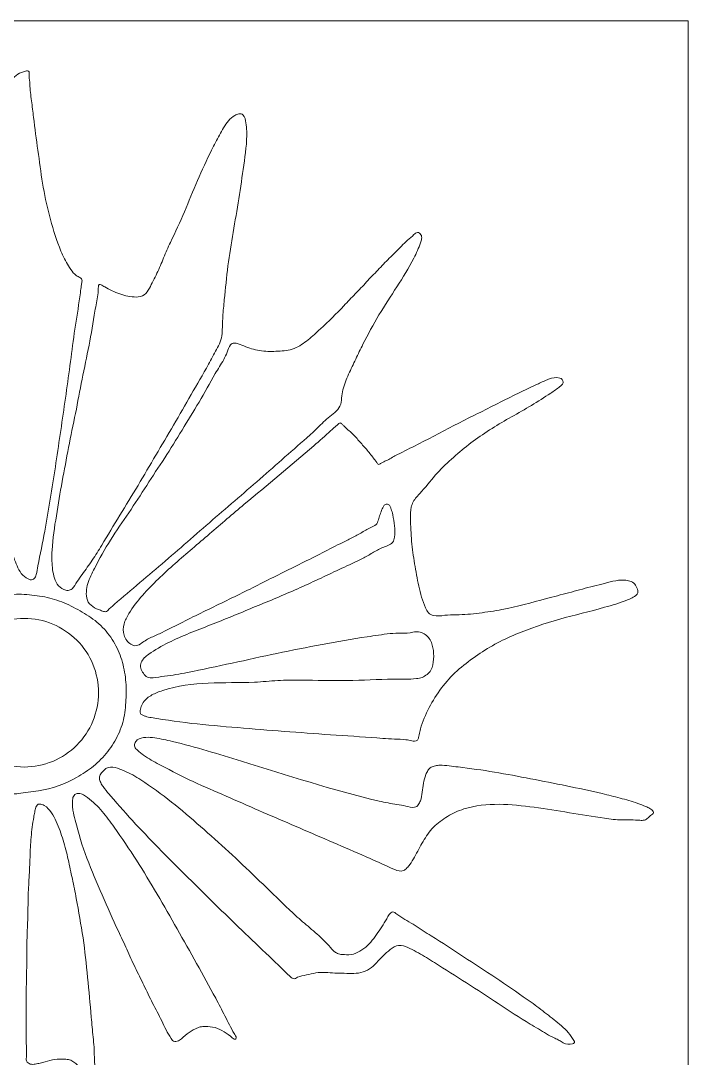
# Model space of a CAD drawing. Header units: millimetres. Extents: x 661 to 1125, y 84 to 277.
# Drawn here: x 870.21 to 884.83, y 128.22 to 150.96 of the extents above; entities that cross this region are included whole.
import ezdxf

# ---------------------------------------------------------------- set-up
doc = ezdxf.new("R2010")
doc.units = ezdxf.units.MM

msp = doc.modelspace()

# ---------------------------------------------------------------- linework, layer by layer
at = {"color": 7, "linetype": 'Continuous', "lineweight": 15}
for p, q in [((884.829, 150.959), (855.351, 150.959)), ((884.829, 121.483), (884.829, 150.959))]:
    msp.add_line(p, q, dxfattribs=at)
for points, knots in [([(870.741, 139.77), (870.785, 140.005), (870.822, 140.241), (870.897, 140.712), (870.935, 140.948), (871.043, 141.656), (871.111, 142.129), (871.249, 143.074), (871.309, 143.548), (871.407, 144.258), (871.444, 144.494), (871.5, 144.848), (871.515, 144.966), (871.534, 145.114), (871.538, 145.144), (871.547, 145.203), (871.554, 145.232), (871.557, 145.277), (871.554, 145.292), (871.536, 145.316), (871.523, 145.324), (871.483, 145.345), (871.454, 145.356), (871.38, 145.407), (871.345, 145.46), (871.275, 145.56), (871.242, 145.611), (871.152, 145.769), (871.102, 145.882), (870.973, 146.224), (870.903, 146.455), (870.78, 146.922), (870.731, 147.159), (870.652, 147.638), (870.623, 147.879), (870.555, 148.361), (870.521, 148.601), (870.48, 148.964), (870.466, 149.084), (870.433, 149.325), (870.417, 149.446), (870.41, 149.628), (870.402, 149.688), (870.394, 149.779), (870.399, 149.81), (870.394, 149.855), (870.377, 149.862), (870.346, 149.861), (870.332, 149.857), (870.259, 149.838), (870.201, 149.822), (870.099, 149.754), (870.056, 149.711), (869.946, 149.566), (869.899, 149.456), (869.816, 149.23), (869.794, 149.111), (869.774, 148.993)], [0, 0, 0, 0, 0.0625, 0.0625, 0.125, 0.125, 0.25, 0.25, 0.375, 0.375, 0.4375, 0.4375, 0.46875, 0.46875, 0.476562, 0.476562, 0.484375, 0.484375, 0.488281, 0.488281, 0.492187, 0.492187, 0.5, 0.5, 0.515625, 0.515625, 0.53125, 0.53125, 0.5625, 0.5625, 0.625, 0.625, 0.6875, 0.6875, 0.75, 0.75, 0.8125, 0.8125, 0.84375, 0.84375, 0.875, 0.875, 0.890625, 0.890625, 0.898437, 0.898437, 0.902344, 0.902344, 0.90625, 0.90625, 0.921875, 0.921875, 0.9375, 0.9375, 0.96875, 0.96875, 1, 1, 1, 1]), ([(869.774, 148.993), (869.748, 148.753), (869.722, 148.513), (869.716, 148.031), (869.721, 147.79), (869.72, 147.308), (869.722, 147.068), (869.718, 146.586), (869.703, 146.346), (869.713, 145.984), (869.721, 145.864), (869.718, 145.683), (869.715, 145.623), (869.699, 145.503), (869.679, 145.442), (869.575, 145.287), (869.452, 145.237), (869.239, 145.107), (869.141, 145.025), (869.021, 144.88), (868.992, 144.819), (868.98, 144.693), (868.999, 144.631), (869.052, 144.447), (869.081, 144.324), (869.162, 143.951), (869.207, 143.701), (869.313, 143.203), (869.368, 142.955), (869.461, 142.455), (869.502, 142.204), (869.589, 141.703), (869.637, 141.454), (869.697, 141.077), (869.716, 140.951), (869.758, 140.701), (869.785, 140.576), (869.854, 140.201), (869.879, 139.948), (869.957, 139.574), (869.987, 139.45), (870.057, 139.207), (870.097, 139.087), (870.179, 138.914), (870.212, 138.857), (870.303, 138.766), (870.357, 138.725), (870.453, 138.703), (870.489, 138.71), (870.532, 138.758), (870.543, 138.79), (870.569, 138.883), (870.578, 138.947), (870.636, 139.264), (870.693, 139.516), (870.741, 139.77)], [0, 0, 0, 0, 0.0625, 0.0625, 0.125, 0.125, 0.1875, 0.1875, 0.25, 0.25, 0.28125, 0.28125, 0.296875, 0.296875, 0.3125, 0.3125, 0.34375, 0.34375, 0.375, 0.375, 0.390625, 0.390625, 0.40625, 0.40625, 0.4375, 0.4375, 0.5, 0.5, 0.5625, 0.5625, 0.625, 0.625, 0.6875, 0.6875, 0.71875, 0.71875, 0.75, 0.75, 0.8125, 0.8125, 0.84375, 0.84375, 0.875, 0.875, 0.890625, 0.890625, 0.90625, 0.90625, 0.914062, 0.914062, 0.921875, 0.921875, 0.9375, 0.9375, 1, 1, 1, 1]), ([(874.326, 143.431), (874.385, 143.539), (874.441, 143.648), (874.53, 143.809), (874.56, 143.863), (874.604, 143.978), (874.616, 144.04), (874.627, 144.164), (874.627, 144.226), (874.632, 144.35), (874.641, 144.537), (874.658, 144.722), (874.695, 145.092), (874.72, 145.339), (874.782, 145.831), (874.822, 146.077), (874.949, 146.811), (875.03, 147.302), (875.13, 148.041), (875.17, 148.287), (875.16, 148.599), (875.155, 148.66), (875.136, 148.783), (875.123, 148.85), (875.056, 148.917), (875.022, 148.924), (874.959, 148.913), (874.931, 148.9), (874.849, 148.853), (874.801, 148.811), (874.72, 148.718), (874.688, 148.666), (874.624, 148.56), (874.593, 148.507), (874.504, 148.345), (874.448, 148.235), (874.285, 147.904), (874.182, 147.681), (873.984, 147.23), (873.893, 147.001), (873.705, 146.546), (873.596, 146.325), (873.438, 145.991), (873.388, 145.878), (873.295, 145.65), (873.249, 145.536), (873.143, 145.314), (873.088, 145.203), (873, 145.042), (872.967, 144.988), (872.867, 144.914), (872.803, 144.904), (872.619, 144.905), (872.498, 144.93), (872.268, 145.013), (872.156, 145.063), (872.025, 145.142), (872, 145.16), (871.958, 145.18), (871.94, 145.188), (871.918, 145.167), (871.917, 145.15), (871.909, 145.075), (871.91, 145.014), (871.886, 144.834), (871.86, 144.716), (871.837, 144.597)], [0, 0, 0, 0, 0.03125, 0.03125, 0.046875, 0.046875, 0.0625, 0.0625, 0.078125, 0.078125, 0.09375, 0.125, 0.125, 0.1875, 0.1875, 0.25, 0.25, 0.375, 0.375, 0.4375, 0.4375, 0.453125, 0.453125, 0.46875, 0.46875, 0.476563, 0.476563, 0.484375, 0.484375, 0.5, 0.5, 0.515625, 0.515625, 0.53125, 0.53125, 0.5625, 0.5625, 0.625, 0.625, 0.6875, 0.6875, 0.75, 0.75, 0.78125, 0.78125, 0.8125, 0.8125, 0.84375, 0.84375, 0.859375, 0.859375, 0.875, 0.875, 0.90625, 0.90625, 0.9375, 0.9375, 0.945313, 0.945313, 0.949219, 0.949219, 0.953125, 0.953125, 0.96875, 0.96875, 1, 1, 1, 1]), ([(872.263, 138.171), (872.45, 138.328), (872.636, 138.486), (873.006, 138.804), (873.193, 138.96), (873.748, 139.436), (874.113, 139.76), (874.665, 140.239), (874.853, 140.395), (875.22, 140.716), (875.404, 140.876), (875.771, 141.197), (875.953, 141.359), (876.319, 141.682), (876.505, 141.838), (876.769, 142.092), (876.852, 142.182), (876.994, 142.298), (877.044, 142.334), (877.135, 142.414), (877.178, 142.46), (877.229, 142.568), (877.233, 142.63), (877.245, 142.751), (877.255, 142.811), (877.298, 142.988), (877.343, 143.102), (877.443, 143.324), (877.496, 143.433), (877.601, 143.652), (877.653, 143.762), (877.815, 144.088), (877.931, 144.302), (878.309, 144.928), (878.597, 145.325), (878.877, 145.866), (878.929, 145.977), (878.976, 146.122), (878.985, 146.151), (878.996, 146.211), (878.991, 146.244), (878.968, 146.284), (878.959, 146.297), (878.933, 146.315), (878.917, 146.319), (878.87, 146.318), (878.845, 146.295), (878.779, 146.228), (878.731, 146.189), (878.636, 146.107), (878.591, 146.064), (878.461, 145.93), (878.372, 145.841), (878.284, 145.753)], [0, 0, 0, 0, 0.0625, 0.0625, 0.125, 0.125, 0.25, 0.25, 0.3125, 0.3125, 0.375, 0.375, 0.4375, 0.4375, 0.5, 0.5, 0.53125, 0.53125, 0.546875, 0.546875, 0.5625, 0.5625, 0.578125, 0.578125, 0.59375, 0.59375, 0.625, 0.625, 0.65625, 0.65625, 0.6875, 0.6875, 0.75, 0.75, 0.875, 0.875, 0.90625, 0.90625, 0.914063, 0.914063, 0.921875, 0.921875, 0.925781, 0.925781, 0.929688, 0.929688, 0.9375, 0.9375, 0.953125, 0.953125, 0.96875, 0.96875, 1, 1, 1, 1]), ([(878.284, 145.753), (878.2, 145.668), (878.113, 145.585), (877.995, 145.449), (877.95, 145.409), (877.864, 145.325), (877.824, 145.28), (877.706, 145.144), (877.621, 145.059), (877.454, 144.887), (877.371, 144.8), (877.125, 144.537), (876.954, 144.369), (876.688, 144.126), (876.6, 144.043), (876.413, 143.892), (876.313, 143.821), (876.09, 143.733), (875.967, 143.721), (875.728, 143.711), (875.608, 143.71), (875.369, 143.736), (875.254, 143.774), (875.085, 143.837), (875.031, 143.863), (874.945, 143.89), (874.915, 143.897), (874.855, 143.895), (874.826, 143.88), (874.769, 143.811), (874.754, 143.75), (874.712, 143.639), (874.686, 143.585), (874.6, 143.428), (874.532, 143.329), (874.352, 143.018), (874.241, 142.806), (873.994, 142.396), (873.869, 142.192), (873.62, 141.782), (873.497, 141.577), (873.234, 141.177), (873.1, 140.979), (872.842, 140.576), (872.713, 140.374), (872.442, 139.979), (872.306, 139.782), (872.053, 139.377), (871.936, 139.17), (871.775, 138.85), (871.718, 138.745), (871.664, 138.57), (871.654, 138.508), (871.646, 138.384), (871.65, 138.322), (871.695, 138.204), (871.738, 138.156), (871.84, 138.085), (871.898, 138.059), (871.987, 138.028), (872.016, 138.015), (872.062, 138.008), (872.079, 138.007), (872.107, 138.02), (872.119, 138.032), (872.149, 138.067), (872.17, 138.09), (872.218, 138.129), (872.242, 138.149), (872.263, 138.171)], [0, 0, 0, 0, 0.03125, 0.03125, 0.046875, 0.046875, 0.0625, 0.0625, 0.09375, 0.09375, 0.125, 0.125, 0.1875, 0.1875, 0.21875, 0.21875, 0.25, 0.25, 0.28125, 0.28125, 0.3125, 0.3125, 0.34375, 0.34375, 0.359375, 0.359375, 0.367187, 0.367187, 0.375, 0.375, 0.390625, 0.390625, 0.40625, 0.40625, 0.4375, 0.4375, 0.5, 0.5, 0.5625, 0.5625, 0.625, 0.625, 0.6875, 0.6875, 0.75, 0.75, 0.8125, 0.8125, 0.875, 0.875, 0.90625, 0.90625, 0.921875, 0.921875, 0.9375, 0.9375, 0.953125, 0.953125, 0.96875, 0.96875, 0.976562, 0.976562, 0.980469, 0.980469, 0.984375, 0.984375, 0.992187, 0.992187, 1, 1, 1, 1]), ([(871.837, 144.597), (871.798, 144.347), (871.758, 144.096), (871.66, 143.598), (871.606, 143.35), (871.508, 142.853), (871.462, 142.603), (871.363, 142.106), (871.306, 141.859), (871.214, 141.36), (871.168, 141.11), (871.073, 140.612), (871.034, 140.362), (870.953, 139.861), (870.912, 139.61), (870.893, 139.23), (870.893, 139.103), (870.913, 138.914), (870.922, 138.851), (870.954, 138.728), (870.975, 138.668), (871.046, 138.562), (871.097, 138.519), (871.185, 138.482), (871.217, 138.474), (871.282, 138.477), (871.313, 138.491), (871.384, 138.555), (871.413, 138.614), (871.484, 138.721), (871.521, 138.773), (871.633, 138.93), (871.709, 139.033), (871.851, 139.246), (871.919, 139.354), (872.119, 139.682), (872.249, 139.903), (872.515, 140.34), (872.652, 140.556), (873.042, 141.218), (873.303, 141.658), (873.691, 142.32), (873.816, 142.543), (874.071, 142.987), (874.204, 143.206), (874.326, 143.431)], [0, 0, 0, 0, 0.0625, 0.0625, 0.125, 0.125, 0.1875, 0.1875, 0.25, 0.25, 0.3125, 0.3125, 0.375, 0.375, 0.4375, 0.4375, 0.46875, 0.46875, 0.484375, 0.484375, 0.5, 0.5, 0.515625, 0.515625, 0.523438, 0.523438, 0.53125, 0.53125, 0.546875, 0.546875, 0.5625, 0.5625, 0.59375, 0.59375, 0.625, 0.625, 0.6875, 0.6875, 0.75, 0.75, 0.875, 0.875, 0.9375, 0.9375, 1, 1, 1, 1]), ([(868.969, 133.819), (868.985, 133.853), (869.004, 133.884), (869.055, 133.937), (869.083, 133.962), (869.128, 134.021), (869.148, 134.053), (869.2, 134.106), (869.233, 134.127), (869.306, 134.147), (869.344, 134.143), (869.417, 134.123), (869.452, 134.109), (869.561, 134.081), (869.635, 134.072), (869.785, 134.059), (869.859, 134.051), (869.972, 134.026), (870.009, 134.019), (870.083, 134.015), (870.12, 134.018), (870.231, 134.031), (870.305, 134.045), (870.453, 134.061), (870.527, 134.068), (870.896, 134.133), (871.18, 134.224), (871.5, 134.413), (871.563, 134.454), (871.689, 134.535), (871.751, 134.577), (871.919, 134.72), (872.026, 134.823), (872.209, 135.061), (872.287, 135.186), (872.413, 135.454), (872.459, 135.599), (872.509, 135.89), (872.518, 136.037), (872.525, 136.333), (872.518, 136.482), (872.475, 136.773), (872.442, 136.916), (872.338, 137.194), (872.267, 137.327), (872.098, 137.571), (871.997, 137.684), (871.769, 137.875), (871.642, 137.954), (871.381, 138.101), (871.249, 138.169), (870.973, 138.275), (870.831, 138.316), (870.534, 138.367), (870.383, 138.385), (870.084, 138.394), (869.935, 138.382), (869.711, 138.346), (869.638, 138.324), (869.494, 138.275), (869.423, 138.25), (869.214, 138.163), (869.084, 138.081), (868.903, 137.94), (868.844, 137.891), (868.72, 137.802), (868.655, 137.761), (868.528, 137.675), (868.459, 137.635), (868.343, 137.635), (868.305, 137.643), (868.235, 137.672), (868.204, 137.695), (868.047, 137.802), (867.927, 137.895), (867.686, 138.08), (867.567, 138.174), (867.332, 138.367), (867.214, 138.462), (866.984, 138.661), (866.869, 138.76), (866.516, 139.046), (866.288, 139.248), (865.829, 139.645), (865.597, 139.841), (865.255, 140.141), (865.138, 140.239), (864.909, 140.438), (864.794, 140.537), (864.444, 140.828), (864.22, 141.033), (863.875, 141.33), (863.758, 141.427), (863.528, 141.625), (863.417, 141.729), (863.241, 141.873), (863.175, 141.913), (863.094, 141.994), (863.072, 142.026), (863.032, 142.067), (863.018, 142.08), (862.984, 142.096), (862.964, 142.097), (862.871, 142.085), (862.799, 142.06), (862.69, 142.032), (862.653, 142.022), (862.605, 141.994), (862.589, 141.982), (862.565, 141.953), (862.551, 141.94), (862.499, 141.919), (862.46, 141.921), (862.384, 141.917), (862.347, 141.913), (862.234, 141.896), (862.16, 141.885), (862.009, 141.884), (861.934, 141.889), (861.783, 141.897), (861.708, 141.904), (861.489, 141.942), (861.342, 141.966), (861.054, 142.036), (860.913, 142.079), (860.63, 142.168), (860.489, 142.214), (860.21, 142.316), (860.072, 142.372), (859.657, 142.537), (859.386, 142.659), (858.98, 142.844), (858.844, 142.904), (858.573, 143.026), (858.436, 143.086), (858.236, 143.185), (858.17, 143.218), (858.066, 143.261), (858.031, 143.272), (857.981, 143.297), (857.965, 143.308), (857.933, 143.327), (857.915, 143.34), (857.88, 143.326), (857.875, 143.304), (857.867, 143.269), (857.865, 143.251), (857.858, 143.196), (857.857, 143.16), (857.851, 143.05), (857.839, 142.979), (857.811, 142.835), (857.797, 142.764), (857.772, 142.62), (857.758, 142.548), (857.712, 142.41), (857.684, 142.342), (857.656, 142.199), (857.649, 142.125), (857.582, 141.918), (857.493, 141.792), (857.365, 141.525), (857.307, 141.389), (857.176, 141.122), (857.115, 140.987), (856.991, 140.718), (856.929, 140.583), (856.819, 140.308), (856.769, 140.169), (856.683, 139.884), (856.644, 139.738), (856.617, 139.514), (856.616, 139.44), (856.619, 139.29), (856.618, 139.215), (856.62, 139.103), (856.623, 139.065), (856.647, 138.994), (856.67, 138.963), (856.754, 138.888), (856.825, 138.858), (856.97, 138.824), (857.045, 138.818), (857.195, 138.808), (857.27, 138.802), (857.494, 138.783), (857.644, 138.775), (858.094, 138.764), (858.394, 138.772), (858.992, 138.801), (859.29, 138.826), (859.734, 138.896), (859.882, 138.928), (860.175, 138.999), (860.321, 139.034), (860.606, 139.132), (860.747, 139.187), (860.954, 139.278), (861.021, 139.311), (861.149, 139.39), (861.21, 139.434), (861.336, 139.516), (861.402, 139.555), (861.543, 139.606), (861.62, 139.615), (861.768, 139.581), (861.836, 139.547), (861.976, 139.494), (862.049, 139.473), (862.263, 139.402), (862.404, 139.35), (862.685, 139.245), (862.827, 139.193), (863.531, 138.929), (864.088, 138.704), (864.927, 138.372), (865.205, 138.258), (865.622, 138.087), (865.762, 138.031), (866.037, 137.912), (866.174, 137.849), (866.448, 137.725), (866.584, 137.661), (866.853, 137.525), (866.988, 137.458), (867.181, 137.342), (867.245, 137.301), (867.369, 137.217), (867.433, 137.177), (867.521, 137.106), (867.549, 137.077), (867.568, 137.005), (867.558, 136.959), (867.491, 136.924), (867.45, 136.927), (867.375, 136.938), (867.339, 136.948), (867.232, 136.982), (867.162, 137.011), (867.022, 137.065), (866.952, 137.091), (866.74, 137.169), (866.601, 137.225), (866.185, 137.397), (865.904, 137.504), (865.07, 137.844), (864.512, 138.066), (863.671, 138.39), (863.39, 138.495), (862.831, 138.714), (862.548, 138.817), (862.197, 138.949), (862.126, 138.973), (861.983, 139.018), (861.911, 139.041), (861.776, 139.104), (861.712, 139.144), (861.609, 139.187), (861.572, 139.198), (861.498, 139.202), (861.461, 139.192), (861.393, 139.162), (861.36, 139.143), (861.293, 139.11), (861.259, 139.095), (861.155, 139.053), (861.085, 139.028), (860.875, 138.948), (860.737, 138.89), (860.53, 138.802), (860.461, 138.772), (860.323, 138.712), (860.253, 138.687), (860.104, 138.668), (860.028, 138.665), (859.877, 138.653), (859.801, 138.648), (859.574, 138.632), (859.423, 138.624), (859.119, 138.627), (858.967, 138.632), (858.74, 138.612), (858.665, 138.603), (858.513, 138.594), (858.437, 138.593), (858.21, 138.592), (858.058, 138.593), (857.755, 138.584), (857.603, 138.578), (857.3, 138.564), (857.148, 138.559), (856.921, 138.545), (856.845, 138.539), (856.695, 138.519), (856.62, 138.508), (856.507, 138.502), (856.469, 138.5), (856.394, 138.489), (856.351, 138.482), (856.317, 138.437), (856.316, 138.416), (856.323, 138.379), (856.329, 138.361), (856.35, 138.309), (856.365, 138.274), (856.433, 138.098), (856.467, 137.95), (856.499, 137.727), (856.506, 137.652), (856.515, 137.502), (856.515, 137.425), (856.48, 137.206), (856.42, 137.071), (856.302, 136.799), (856.246, 136.663), (856.148, 136.384), (856.109, 136.237), (856.112, 135.946), (856.131, 135.801), (856.164, 135.585), (856.176, 135.513), (856.209, 135.371), (856.23, 135.301), (856.295, 135.092), (856.33, 134.95), (856.426, 134.674), (856.493, 134.544), (856.546, 134.369), (856.556, 134.334), (856.6, 134.273), (856.636, 134.255), (856.746, 134.237), (856.821, 134.252), (857.038, 134.301), (857.178, 134.351), (857.456, 134.451), (857.592, 134.509), (857.863, 134.626), (857.998, 134.686), (858.267, 134.81), (858.402, 134.869), (858.537, 134.931)], [0, 0, 0, 0, 0.001953, 0.001953, 0.003906, 0.003906, 0.005859, 0.005859, 0.007813, 0.007813, 0.009766, 0.009766, 0.011719, 0.011719, 0.015625, 0.015625, 0.019531, 0.019531, 0.021484, 0.021484, 0.023438, 0.023438, 0.027344, 0.027344, 0.03125, 0.03125, 0.046875, 0.046875, 0.050781, 0.050781, 0.054688, 0.054688, 0.0625, 0.0625, 0.070313, 0.070313, 0.078125, 0.078125, 0.085938, 0.085938, 0.09375, 0.09375, 0.101563, 0.101563, 0.109375, 0.109375, 0.117188, 0.117188, 0.125, 0.125, 0.132813, 0.132813, 0.140625, 0.140625, 0.148438, 0.148438, 0.15625, 0.15625, 0.160156, 0.160156, 0.164063, 0.164063, 0.171875, 0.171875, 0.175781, 0.175781, 0.179688, 0.179688, 0.183594, 0.183594, 0.185547, 0.185547, 0.1875, 0.1875, 0.195313, 0.195313, 0.203125, 0.203125, 0.210938, 0.210938, 0.21875, 0.21875, 0.234375, 0.234375, 0.25, 0.25, 0.257813, 0.257813, 0.265625, 0.265625, 0.28125, 0.28125, 0.289063, 0.289063, 0.296875, 0.296875, 0.300781, 0.300781, 0.302734, 0.302734, 0.303711, 0.303711, 0.304688, 0.304688, 0.308594, 0.308594, 0.310547, 0.310547, 0.311523, 0.311523, 0.3125, 0.3125, 0.314453, 0.314453, 0.316406, 0.316406, 0.320313, 0.320313, 0.324219, 0.324219, 0.328125, 0.328125, 0.335938, 0.335938, 0.34375, 0.34375, 0.351563, 0.351563, 0.359375, 0.359375, 0.375, 0.375, 0.382813, 0.382813, 0.390625, 0.390625, 0.394531, 0.394531, 0.396484, 0.396484, 0.397461, 0.397461, 0.398438, 0.398438, 0.399414, 0.399414, 0.400391, 0.400391, 0.402344, 0.402344, 0.40625, 0.40625, 0.410156, 0.410156, 0.414063, 0.414063, 0.417969, 0.417969, 0.421875, 0.421875, 0.429688, 0.429688, 0.4375, 0.4375, 0.445313, 0.445313, 0.453125, 0.453125, 0.460938, 0.460938, 0.46875, 0.46875, 0.472656, 0.472656, 0.476562, 0.476562, 0.478516, 0.478516, 0.480469, 0.480469, 0.484375, 0.484375, 0.488281, 0.488281, 0.492187, 0.492187, 0.5, 0.5, 0.515625, 0.515625, 0.53125, 0.53125, 0.539062, 0.539062, 0.546875, 0.546875, 0.554687, 0.554687, 0.558594, 0.558594, 0.5625, 0.5625, 0.566406, 0.566406, 0.570312, 0.570312, 0.574219, 0.574219, 0.578125, 0.578125, 0.585937, 0.585937, 0.59375, 0.59375, 0.625, 0.625, 0.640625, 0.640625, 0.648437, 0.648437, 0.65625, 0.65625, 0.664062, 0.664062, 0.671875, 0.671875, 0.675781, 0.675781, 0.679687, 0.679687, 0.681641, 0.681641, 0.683594, 0.683594, 0.685547, 0.685547, 0.6875, 0.6875, 0.691406, 0.691406, 0.695312, 0.695312, 0.703125, 0.703125, 0.71875, 0.71875, 0.75, 0.75, 0.765625, 0.765625, 0.78125, 0.78125, 0.785156, 0.785156, 0.789062, 0.789062, 0.792969, 0.792969, 0.794922, 0.794922, 0.796875, 0.796875, 0.798828, 0.798828, 0.800781, 0.800781, 0.804687, 0.804687, 0.8125, 0.8125, 0.816406, 0.816406, 0.820312, 0.820312, 0.824219, 0.824219, 0.828125, 0.828125, 0.835937, 0.835937, 0.84375, 0.84375, 0.847656, 0.847656, 0.851562, 0.851562, 0.859375, 0.859375, 0.867187, 0.867187, 0.875, 0.875, 0.878906, 0.878906, 0.882812, 0.882812, 0.884766, 0.884766, 0.886719, 0.886719, 0.887695, 0.887695, 0.888672, 0.888672, 0.890625, 0.890625, 0.898437, 0.898437, 0.902344, 0.902344, 0.90625, 0.90625, 0.914062, 0.914062, 0.921875, 0.921875, 0.929688, 0.929688, 0.9375, 0.9375, 0.941406, 0.941406, 0.945313, 0.945313, 0.953125, 0.953125, 0.960937, 0.960937, 0.962891, 0.962891, 0.964844, 0.964844, 0.96875, 0.96875, 0.976562, 0.976562, 0.984375, 0.984375, 0.992187, 0.992187, 1, 1, 1, 1]), ([(873.068, 135.687), (873.404, 135.635), (873.74, 135.583), (874.415, 135.512), (874.753, 135.486), (875.43, 135.427), (875.769, 135.402), (876.446, 135.352), (876.785, 135.325), (877.462, 135.279), (877.802, 135.26), (878.225, 135.226), (878.309, 135.219), (878.479, 135.212), (878.565, 135.217), (878.691, 135.197), (878.732, 135.186), (878.796, 135.174), (878.817, 135.171), (878.86, 135.173), (878.883, 135.178), (878.914, 135.208), (878.919, 135.23), (878.929, 135.271), (878.932, 135.292), (878.944, 135.355), (878.953, 135.397), (879.01, 135.602), (879.079, 135.757), (879.234, 136.057), (879.325, 136.201), (879.53, 136.472), (879.642, 136.598), (879.894, 136.824), (880.03, 136.927), (880.444, 137.222), (880.74, 137.382), (881.363, 137.644), (881.688, 137.751), (882.341, 137.937), (882.672, 138.012), (883.162, 138.151), (883.326, 138.198), (883.522, 138.277), (883.561, 138.294), (883.636, 138.333), (883.676, 138.351), (883.719, 138.398), (883.728, 138.419), (883.729, 138.461), (883.723, 138.482), (883.702, 138.541), (883.684, 138.58), (883.632, 138.645), (883.592, 138.665), (883.513, 138.691), (883.471, 138.699), (883.346, 138.707), (883.263, 138.694), (883.099, 138.657), (883.019, 138.634), (882.857, 138.593), (882.775, 138.573), (882.532, 138.512), (882.371, 138.467), (882.047, 138.38), (881.885, 138.338), (881.4, 138.208), (881.078, 138.118), (880.584, 138.025), (880.418, 137.999), (880.168, 137.968), (880.085, 137.958), (879.918, 137.944), (879.834, 137.943), (879.665, 137.942), (879.581, 137.94), (879.415, 137.919), (879.329, 137.903), (879.208, 137.935), (879.171, 137.956), (879.111, 138.016), (879.093, 138.054), (879.051, 138.172), (879.017, 138.248), (878.94, 138.487), (878.911, 138.651), (878.853, 138.978), (878.823, 139.141), (878.776, 139.47), (878.765, 139.636), (878.751, 139.886), (878.746, 139.969), (878.744, 140.135), (878.745, 140.219), (878.78, 140.383), (878.827, 140.454), (878.934, 140.584), (878.992, 140.644), (879.156, 140.835), (879.259, 140.968), (879.488, 141.213), (879.612, 141.323), (879.861, 141.541), (879.989, 141.646), (880.388, 141.941), (880.671, 142.115), (881.107, 142.361), (881.252, 142.443), (881.537, 142.617), (881.678, 142.706), (881.887, 142.844), (881.956, 142.891), (882.037, 142.957), (882.053, 142.97), (882.083, 142.999), (882.094, 143.019), (882.091, 143.082), (882.056, 143.116), (881.936, 143.153), (881.849, 143.134), (881.696, 143.073), (881.622, 143.038), (881.248, 142.866), (880.953, 142.72), (880.512, 142.498), (880.366, 142.422), (880.07, 142.278), (879.923, 142.204), (879.485, 141.977), (879.195, 141.822), (878.755, 141.597), (878.607, 141.526), (878.389, 141.412), (878.317, 141.371), (878.208, 141.313), (878.17, 141.297), (878.114, 141.27), (878.098, 141.257), (878.064, 141.234), (878.04, 141.235), (878.011, 141.264), (878.004, 141.284), (877.982, 141.319), (877.969, 141.335), (877.929, 141.383), (877.904, 141.416), (877.83, 141.515), (877.774, 141.576), (877.665, 141.7), (877.613, 141.764), (877.497, 141.881), (877.442, 141.943), (877.345, 142.021), (877.315, 142.049), (877.273, 142.094), (877.259, 142.109), (877.236, 142.13), (877.228, 142.137), (877.21, 142.147), (877.198, 142.146), (877.173, 142.128), (877.159, 142.112), (877.128, 142.085), (877.111, 142.072), (877.064, 142.032), (877.033, 142.004), (876.88, 141.864), (876.756, 141.754), (876.133, 141.208), (875.617, 140.79), (875.109, 140.364)], [0, 0, 0, 0, 0.03125, 0.03125, 0.0625, 0.0625, 0.09375, 0.09375, 0.125, 0.125, 0.15625, 0.15625, 0.164062, 0.164062, 0.171875, 0.171875, 0.175781, 0.175781, 0.177734, 0.177734, 0.179687, 0.179687, 0.181641, 0.181641, 0.183594, 0.183594, 0.1875, 0.1875, 0.203125, 0.203125, 0.21875, 0.21875, 0.234375, 0.234375, 0.25, 0.25, 0.28125, 0.28125, 0.3125, 0.3125, 0.34375, 0.34375, 0.359375, 0.359375, 0.363281, 0.363281, 0.367187, 0.367187, 0.369141, 0.369141, 0.371094, 0.371094, 0.375, 0.375, 0.378906, 0.378906, 0.382812, 0.382812, 0.390625, 0.390625, 0.398437, 0.398437, 0.40625, 0.40625, 0.421875, 0.421875, 0.4375, 0.4375, 0.46875, 0.46875, 0.484375, 0.484375, 0.492187, 0.492187, 0.5, 0.5, 0.507812, 0.507812, 0.515625, 0.515625, 0.519531, 0.519531, 0.523437, 0.523437, 0.53125, 0.53125, 0.546875, 0.546875, 0.5625, 0.5625, 0.578125, 0.578125, 0.585938, 0.585938, 0.59375, 0.59375, 0.601563, 0.601563, 0.609375, 0.609375, 0.625, 0.625, 0.640625, 0.640625, 0.65625, 0.65625, 0.6875, 0.6875, 0.703125, 0.703125, 0.71875, 0.71875, 0.726563, 0.726563, 0.728516, 0.728516, 0.730469, 0.730469, 0.734375, 0.734375, 0.742188, 0.742188, 0.75, 0.75, 0.78125, 0.78125, 0.796875, 0.796875, 0.8125, 0.8125, 0.84375, 0.84375, 0.859375, 0.859375, 0.867188, 0.867188, 0.871094, 0.871094, 0.873047, 0.873047, 0.875, 0.875, 0.876953, 0.876953, 0.878906, 0.878906, 0.882813, 0.882813, 0.890625, 0.890625, 0.898438, 0.898438, 0.90625, 0.90625, 0.910156, 0.910156, 0.912109, 0.912109, 0.913086, 0.913086, 0.914063, 0.914063, 0.916016, 0.916016, 0.917969, 0.917969, 0.921875, 0.921875, 0.9375, 0.9375, 1, 1, 1, 1]), ([(875.109, 140.364), (874.854, 140.15), (874.602, 139.932), (874.097, 139.497), (873.841, 139.283), (873.342, 138.842), (873.097, 138.615), (872.771, 138.239), (872.667, 138.11), (872.538, 137.894), (872.498, 137.819), (872.453, 137.66), (872.451, 137.573), (872.502, 137.411), (872.553, 137.338), (872.662, 137.273), (872.705, 137.258), (872.788, 137.272), (872.826, 137.295), (872.895, 137.343), (872.929, 137.368), (873.001, 137.411), (873.039, 137.429), (873.154, 137.482), (873.231, 137.517), (873.609, 137.702), (873.909, 137.856), (874.514, 138.153), (874.819, 138.298), (875.422, 138.599), (875.722, 138.753), (876.326, 139.052), (876.629, 139.2), (877.077, 139.434), (877.228, 139.508), (877.455, 139.62), (877.53, 139.659), (877.676, 139.741), (877.748, 139.786), (877.858, 139.847), (877.896, 139.866), (877.954, 139.892), (877.973, 139.901), (878.006, 139.926), (878.018, 139.944), (878.04, 140.002), (878.048, 140.044), (878.075, 140.122), (878.09, 140.161), (878.117, 140.24), (878.131, 140.28), (878.166, 140.333), (878.181, 140.348), (878.219, 140.366), (878.242, 140.369), (878.28, 140.35), (878.292, 140.331), (878.311, 140.294), (878.318, 140.274), (878.339, 140.215), (878.349, 140.175), (878.374, 140.054), (878.387, 139.972), (878.406, 139.808), (878.409, 139.724), (878.393, 139.601), (878.382, 139.559), (878.329, 139.494), (878.29, 139.475), (878.174, 139.428), (878.096, 139.398), (877.949, 139.319), (877.878, 139.275), (877.732, 139.193), (877.658, 139.155), (877.433, 139.045), (877.28, 138.977), (876.827, 138.764), (876.526, 138.62), (875.915, 138.352), (875.606, 138.224), (874.989, 137.97), (874.682, 137.84), (874.06, 137.596), (873.746, 137.48), (873.299, 137.256), (873.154, 137.172), (872.949, 137.029), (872.879, 136.972), (872.837, 136.855), (872.833, 136.812), (872.853, 136.73), (872.874, 136.693), (872.925, 136.626), (872.951, 136.591), (873.027, 136.556), (873.071, 136.556), (873.196, 136.569), (873.278, 136.585), (873.528, 136.616), (873.694, 136.642), (874.186, 136.742), (874.514, 136.811), (875.17, 136.952), (875.496, 137.027), (876.153, 137.162), (876.481, 137.228), (877.14, 137.352), (877.47, 137.409), (877.884, 137.471), (877.967, 137.482), (878.133, 137.507), (878.216, 137.522), (878.383, 137.538), (878.467, 137.535), (878.634, 137.535), (878.718, 137.544), (878.842, 137.566), (878.884, 137.572), (878.968, 137.563), (879.008, 137.547), (879.118, 137.483), (879.173, 137.414), (879.236, 137.259), (879.249, 137.175), (879.26, 137.01), (879.254, 136.926), (879.228, 136.803), (879.217, 136.762), (879.174, 136.69), (879.143, 136.661), (879.076, 136.61), (879.041, 136.585), (878.962, 136.555), (878.921, 136.547), (878.711, 136.523), (878.542, 136.531), (878.035, 136.526), (877.698, 136.506), (877.023, 136.493), (876.685, 136.506), (876.179, 136.51), (876.01, 136.508), (875.673, 136.491), (875.504, 136.472), (874.998, 136.446), (874.659, 136.461), (873.983, 136.427), (873.644, 136.386), (873.241, 136.254), (873.161, 136.224), (873.013, 136.143), (872.943, 136.09), (872.873, 135.983), (872.855, 135.944), (872.837, 135.883), (872.832, 135.862), (872.825, 135.82), (872.823, 135.797), (872.845, 135.76), (872.865, 135.749), (872.904, 135.731), (872.924, 135.724), (872.984, 135.703), (873.026, 135.695), (873.068, 135.687)], [0, 0, 0, 0, 0.03125, 0.03125, 0.0625, 0.0625, 0.09375, 0.09375, 0.109375, 0.109375, 0.117188, 0.117188, 0.125, 0.125, 0.132813, 0.132813, 0.136719, 0.136719, 0.140625, 0.140625, 0.144531, 0.144531, 0.148438, 0.148438, 0.15625, 0.15625, 0.1875, 0.1875, 0.21875, 0.21875, 0.25, 0.25, 0.28125, 0.28125, 0.296875, 0.296875, 0.304688, 0.304688, 0.3125, 0.3125, 0.316406, 0.316406, 0.318359, 0.318359, 0.320313, 0.320313, 0.324219, 0.324219, 0.328125, 0.328125, 0.332031, 0.332031, 0.333984, 0.333984, 0.335938, 0.335938, 0.337891, 0.337891, 0.339844, 0.339844, 0.34375, 0.34375, 0.351563, 0.351563, 0.359375, 0.359375, 0.363281, 0.363281, 0.367188, 0.367188, 0.375, 0.375, 0.382813, 0.382813, 0.390625, 0.390625, 0.40625, 0.40625, 0.4375, 0.4375, 0.46875, 0.46875, 0.5, 0.5, 0.53125, 0.53125, 0.546875, 0.546875, 0.554688, 0.554688, 0.558594, 0.558594, 0.5625, 0.5625, 0.566406, 0.566406, 0.570313, 0.570313, 0.578125, 0.578125, 0.59375, 0.59375, 0.625, 0.625, 0.65625, 0.65625, 0.6875, 0.6875, 0.71875, 0.71875, 0.726563, 0.726563, 0.734375, 0.734375, 0.742188, 0.742188, 0.75, 0.75, 0.753906, 0.753906, 0.757813, 0.757813, 0.765625, 0.765625, 0.773438, 0.773438, 0.78125, 0.78125, 0.785156, 0.785156, 0.789063, 0.789063, 0.792969, 0.792969, 0.796875, 0.796875, 0.8125, 0.8125, 0.84375, 0.84375, 0.875, 0.875, 0.890625, 0.890625, 0.90625, 0.90625, 0.9375, 0.9375, 0.96875, 0.96875, 0.976563, 0.976563, 0.984375, 0.984375, 0.988281, 0.988281, 0.990234, 0.990234, 0.992188, 0.992188, 0.994141, 0.994141, 0.996094, 0.996094, 1, 1, 1, 1]), ([(871.917, 136.233), (871.917, 136.448), (871.875, 136.658), (871.713, 137.052), (871.592, 137.232), (871.292, 137.533), (871.11, 137.655), (870.718, 137.818), (870.503, 137.862), (870.077, 137.862), (869.863, 137.819), (869.468, 137.656), (869.288, 137.536), (868.984, 137.231), (868.865, 137.052), (868.703, 136.658), (868.661, 136.446), (868.661, 136.022), (868.703, 135.809), (868.864, 135.417), (868.985, 135.236), (869.284, 134.935), (869.465, 134.813), (869.859, 134.648), (870.072, 134.605), (870.502, 134.605), (870.715, 134.647), (871.111, 134.811), (871.291, 134.933), (871.742, 135.384), (871.917, 135.805), (871.917, 136.233)], [0, 0, 0, 0, 0.0625, 0.0625, 0.125, 0.125, 0.1875, 0.1875, 0.25, 0.25, 0.3125, 0.3125, 0.375, 0.375, 0.4375, 0.4375, 0.5, 0.5, 0.5625, 0.5625, 0.625, 0.625, 0.6875, 0.6875, 0.75, 0.75, 0.8125, 0.8125, 0.875, 0.875, 1, 1, 1, 1]), ([(883.722, 133.808), (883.595, 133.853), (883.466, 133.889), (883.207, 133.956), (883.078, 133.99), (882.688, 134.084), (882.426, 134.139), (881.639, 134.297), (881.114, 134.403), (880.323, 134.538), (880.057, 134.572), (879.725, 134.614), (879.659, 134.623), (879.526, 134.639), (879.459, 134.646), (879.359, 134.642), (879.325, 134.637), (879.26, 134.623), (879.227, 134.615), (879.167, 134.583), (879.147, 134.555), (879.113, 134.498), (879.097, 134.469), (879.056, 134.377), (879.043, 134.313), (879.022, 134.184), (879.01, 134.12), (878.996, 133.989), (878.989, 133.924), (878.952, 133.832), (878.938, 133.802), (878.899, 133.749), (878.87, 133.729), (878.772, 133.708), (878.707, 133.734), (878.58, 133.763), (878.515, 133.774), (878.32, 133.803), (878.192, 133.827), (877.043, 134.095), (876.047, 134.426), (874.795, 134.813), (874.544, 134.888), (874.041, 135.034), (873.789, 135.106), (873.406, 135.196), (873.278, 135.224), (873.083, 135.252), (873.018, 135.258), (872.886, 135.251), (872.818, 135.237), (872.738, 135.179), (872.72, 135.15), (872.697, 135.088), (872.702, 135.052), (872.738, 134.997), (872.764, 134.976), (872.813, 134.932), (872.838, 134.912), (872.969, 134.811), (873.089, 134.753), (873.2, 134.682)], [0, 0, 0, 0, 0.03125, 0.03125, 0.0625, 0.0625, 0.125, 0.125, 0.25, 0.25, 0.3125, 0.3125, 0.328125, 0.328125, 0.34375, 0.34375, 0.351563, 0.351563, 0.359375, 0.359375, 0.367188, 0.367188, 0.375, 0.375, 0.390625, 0.390625, 0.40625, 0.40625, 0.421875, 0.421875, 0.429688, 0.429688, 0.4375, 0.4375, 0.453125, 0.453125, 0.46875, 0.46875, 0.5, 0.5, 0.75, 0.75, 0.8125, 0.8125, 0.875, 0.875, 0.90625, 0.90625, 0.921875, 0.921875, 0.9375, 0.9375, 0.945313, 0.945313, 0.953125, 0.953125, 0.960938, 0.960938, 0.96875, 0.96875, 1, 1, 1, 1]), ([(881.973, 129), (881.864, 129.088), (881.753, 129.174), (881.532, 129.348), (881.42, 129.431), (881.073, 129.669), (880.847, 129.834), (880.379, 130.142), (880.143, 130.293), (879.675, 130.601), (879.442, 130.755), (879.084, 130.977), (878.967, 131.053), (878.79, 131.167), (878.73, 131.204), (878.608, 131.273), (878.546, 131.306), (878.462, 131.369), (878.437, 131.393), (878.394, 131.424), (878.377, 131.433), (878.343, 131.431), (878.327, 131.42), (878.289, 131.385), (878.271, 131.355), (878.235, 131.296), (878.218, 131.266), (878.132, 131.116), (878.054, 131.002), (877.933, 130.835), (877.891, 130.78), (877.797, 130.68), (877.743, 130.638), (877.627, 130.562), (877.568, 130.525), (877.435, 130.484), (877.367, 130.491), (877.265, 130.495), (877.23, 130.496), (877.164, 130.509), (877.131, 130.523), (877.048, 130.584), (877.006, 130.641), (876.867, 130.794), (876.766, 130.888), (876.557, 131.07), (876.45, 131.157), (876.242, 131.339), (876.141, 131.434), (875.842, 131.721), (875.645, 131.915), (875.244, 132.296), (875.047, 132.49), (874.641, 132.866), (874.434, 133.049), (874.021, 133.417), (873.812, 133.599), (873.381, 133.946), (873.158, 134.11), (872.814, 134.342), (872.697, 134.417), (872.51, 134.51), (872.446, 134.537), (872.315, 134.584), (872.246, 134.609), (872.106, 134.599), (872.047, 134.552), (871.977, 134.474), (871.956, 134.445), (871.932, 134.379), (871.931, 134.342), (871.953, 134.276), (871.973, 134.247), (872.01, 134.188), (872.03, 134.16), (872.092, 134.076), (872.137, 134.023), (872.182, 133.97)], [0, 0, 0, 0, 0.03125, 0.03125, 0.0625, 0.0625, 0.125, 0.125, 0.1875, 0.1875, 0.25, 0.25, 0.28125, 0.28125, 0.296875, 0.296875, 0.3125, 0.3125, 0.320313, 0.320313, 0.324219, 0.324219, 0.328125, 0.328125, 0.335938, 0.335938, 0.34375, 0.34375, 0.375, 0.375, 0.390625, 0.390625, 0.40625, 0.40625, 0.421875, 0.421875, 0.4375, 0.4375, 0.445313, 0.445313, 0.453125, 0.453125, 0.46875, 0.46875, 0.5, 0.5, 0.53125, 0.53125, 0.5625, 0.5625, 0.625, 0.625, 0.6875, 0.6875, 0.75, 0.75, 0.8125, 0.8125, 0.875, 0.875, 0.90625, 0.90625, 0.921875, 0.921875, 0.9375, 0.9375, 0.953125, 0.953125, 0.960937, 0.960937, 0.96875, 0.96875, 0.976562, 0.976562, 0.984375, 0.984375, 1, 1, 1, 1]), ([(873.2, 134.682), (873.433, 134.562), (873.666, 134.441), (874.138, 134.212), (874.38, 134.113), (874.86, 133.903), (875.099, 133.795), (875.579, 133.584), (875.821, 133.484), (876.302, 133.276), (876.542, 133.169), (877.024, 132.965), (877.263, 132.858), (877.745, 132.652), (877.985, 132.547), (878.283, 132.409), (878.342, 132.382), (878.463, 132.331), (878.532, 132.312), (878.623, 132.347), (878.648, 132.37), (878.693, 132.416), (878.713, 132.442), (878.77, 132.521), (878.805, 132.576), (878.899, 132.746), (878.957, 132.862), (879.09, 133.083), (879.16, 133.191), (879.344, 133.379), (879.449, 133.456), (879.673, 133.59), (879.792, 133.646), (880.163, 133.765), (880.428, 133.789), (880.944, 133.786), (881.201, 133.757), (881.714, 133.687), (881.97, 133.646), (882.482, 133.561), (882.738, 133.521), (883.122, 133.46), (883.251, 133.448), (883.447, 133.448), (883.513, 133.449), (883.643, 133.447), (883.708, 133.441), (883.805, 133.434), (883.838, 133.433), (883.901, 133.449), (883.927, 133.47), (883.974, 133.514), (883.999, 133.535), (884.039, 133.563), (884.052, 133.573), (884.069, 133.601), (884.071, 133.619), (884.049, 133.662), (884.019, 133.68), (883.963, 133.713), (883.933, 133.726), (883.844, 133.763), (883.783, 133.787), (883.722, 133.808)], [0, 0, 0, 0, 0.0625, 0.0625, 0.125, 0.125, 0.1875, 0.1875, 0.25, 0.25, 0.3125, 0.3125, 0.375, 0.375, 0.4375, 0.4375, 0.453125, 0.453125, 0.46875, 0.46875, 0.476562, 0.476562, 0.484375, 0.484375, 0.5, 0.5, 0.53125, 0.53125, 0.5625, 0.5625, 0.59375, 0.59375, 0.625, 0.625, 0.6875, 0.6875, 0.75, 0.75, 0.8125, 0.8125, 0.875, 0.875, 0.90625, 0.90625, 0.921875, 0.921875, 0.9375, 0.9375, 0.945313, 0.945313, 0.953125, 0.953125, 0.960938, 0.960938, 0.964844, 0.964844, 0.96875, 0.96875, 0.976563, 0.976563, 0.984375, 0.984375, 1, 1, 1, 1]), ([(874.888, 128.765), (874.849, 128.826), (874.819, 128.893), (874.75, 129.02), (874.717, 129.085), (874.619, 129.28), (874.551, 129.408), (874.344, 129.792), (874.206, 130.048), (873.924, 130.556), (873.78, 130.809), (873.494, 131.315), (873.35, 131.567), (873.052, 132.067), (872.904, 132.317), (872.59, 132.806), (872.428, 133.047), (872.175, 133.402), (872.089, 133.52), (871.902, 133.744), (871.795, 133.847), (871.649, 133.959), (871.619, 133.981), (871.554, 134.014), (871.517, 134.023), (871.461, 134.025), (871.442, 134.024), (871.407, 134.011), (871.392, 133.998), (871.359, 133.954), (871.351, 133.916), (871.349, 133.842), (871.351, 133.805), (871.349, 133.732), (871.349, 133.695), (871.367, 133.585), (871.391, 133.513), (871.407, 133.441)], [0, 0, 0, 0, 0.03125, 0.03125, 0.0625, 0.0625, 0.125, 0.125, 0.25, 0.25, 0.375, 0.375, 0.5, 0.5, 0.625, 0.625, 0.75, 0.75, 0.8125, 0.8125, 0.875, 0.875, 0.890625, 0.890625, 0.90625, 0.90625, 0.914063, 0.914063, 0.921875, 0.921875, 0.9375, 0.9375, 0.953125, 0.953125, 0.96875, 0.96875, 1, 1, 1, 1]), ([(872.182, 133.97), (872.362, 133.762), (872.542, 133.555), (872.917, 133.154), (873.108, 132.957), (873.49, 132.564), (873.685, 132.371), (874.077, 131.987), (874.272, 131.794), (874.66, 131.407), (874.859, 131.217), (875.254, 130.836), (875.451, 130.645), (875.753, 130.366), (875.851, 130.269), (875.995, 130.123), (876.045, 130.075), (876.122, 130.007), (876.145, 129.979), (876.193, 129.961), (876.211, 129.966), (876.242, 129.981), (876.257, 129.99), (876.336, 130.023), (876.406, 130.032), (876.541, 130.064), (876.608, 130.081), (876.813, 130.117), (876.953, 130.098), (877.16, 130.087), (877.229, 130.085), (877.368, 130.083), (877.437, 130.08), (877.575, 130.082), (877.643, 130.092), (877.773, 130.139), (877.836, 130.167), (877.945, 130.252), (877.992, 130.304), (878.086, 130.406), (878.135, 130.455), (878.236, 130.549), (878.287, 130.597), (878.403, 130.674), (878.471, 130.703), (878.609, 130.691), (878.673, 130.658), (878.798, 130.599), (878.859, 130.566), (879.041, 130.465), (879.158, 130.391), (879.509, 130.171), (879.744, 130.024), (880.208, 129.723), (880.44, 129.572), (880.902, 129.267), (881.133, 129.115), (881.489, 128.901), (881.606, 128.827), (881.785, 128.722), (881.847, 128.691), (881.941, 128.646), (881.972, 128.631), (882.032, 128.597), (882.061, 128.577), (882.153, 128.527), (882.226, 128.517), (882.31, 128.544), (882.328, 128.551), (882.345, 128.582), (882.334, 128.6), (882.305, 128.644), (882.285, 128.673), (882.225, 128.758), (882.181, 128.812), (882.081, 128.91), (882.027, 128.955), (881.973, 129)], [0, 0, 0, 0, 0.0625, 0.0625, 0.125, 0.125, 0.1875, 0.1875, 0.25, 0.25, 0.3125, 0.3125, 0.375, 0.375, 0.40625, 0.40625, 0.421875, 0.421875, 0.429688, 0.429688, 0.433594, 0.433594, 0.4375, 0.4375, 0.453125, 0.453125, 0.46875, 0.46875, 0.5, 0.5, 0.515625, 0.515625, 0.53125, 0.53125, 0.546875, 0.546875, 0.5625, 0.5625, 0.578125, 0.578125, 0.59375, 0.59375, 0.609375, 0.609375, 0.625, 0.625, 0.640625, 0.640625, 0.65625, 0.65625, 0.6875, 0.6875, 0.75, 0.75, 0.8125, 0.8125, 0.875, 0.875, 0.90625, 0.90625, 0.921875, 0.921875, 0.929688, 0.929688, 0.9375, 0.9375, 0.953125, 0.953125, 0.957031, 0.957031, 0.960937, 0.960937, 0.96875, 0.96875, 0.984375, 0.984375, 1, 1, 1, 1]), ([(871.718, 127.663), (871.728, 127.648), (871.743, 127.635), (871.758, 127.602), (871.764, 127.583), (871.795, 127.563), (871.814, 127.559), (871.851, 127.563), (871.868, 127.576), (871.882, 127.629), (871.871, 127.666), (871.858, 127.738), (871.854, 127.775), (871.845, 127.884), (871.848, 127.957), (871.836, 128.103), (871.827, 128.176), (871.823, 128.322), (871.823, 128.395), (871.814, 128.541), (871.806, 128.613), (871.782, 128.831), (871.77, 128.976), (871.733, 129.412), (871.709, 129.703), (871.645, 130.283), (871.62, 130.574), (871.535, 131.151), (871.478, 131.436), (871.406, 131.867), (871.376, 132.009), (871.312, 132.293), (871.283, 132.436), (871.22, 132.72), (871.182, 132.861), (871.099, 133.141), (871.053, 133.28), (870.961, 133.477), (870.927, 133.542), (870.843, 133.665), (870.794, 133.723), (870.697, 133.779), (870.661, 133.794), (870.604, 133.794), (870.586, 133.785), (870.562, 133.756), (870.553, 133.74), (870.532, 133.688), (870.526, 133.651), (870.511, 133.579), (870.504, 133.542), (870.498, 133.506)], [0, 0, 0, 0, 0.007813, 0.007813, 0.015625, 0.015625, 0.023438, 0.023438, 0.03125, 0.03125, 0.046875, 0.046875, 0.0625, 0.0625, 0.09375, 0.09375, 0.125, 0.125, 0.15625, 0.15625, 0.1875, 0.1875, 0.25, 0.25, 0.375, 0.375, 0.5, 0.5, 0.625, 0.625, 0.6875, 0.6875, 0.75, 0.75, 0.8125, 0.8125, 0.875, 0.875, 0.90625, 0.90625, 0.9375, 0.9375, 0.953125, 0.953125, 0.960938, 0.960938, 0.96875, 0.96875, 0.984375, 0.984375, 1, 1, 1, 1]), ([(870.498, 133.506), (870.476, 133.36), (870.455, 133.214), (870.426, 132.921), (870.42, 132.774), (870.413, 132.48), (870.406, 132.333), (870.388, 132.04), (870.379, 131.893), (870.372, 131.599), (870.372, 131.452), (870.364, 131.158), (870.356, 131.011), (870.346, 130.718), (870.347, 130.57), (870.346, 130.276), (870.341, 130.129), (870.332, 129.688), (870.335, 129.394), (870.336, 128.953), (870.336, 128.806), (870.334, 128.585), (870.336, 128.512), (870.341, 128.401), (870.342, 128.365), (870.341, 128.291), (870.336, 128.255), (870.333, 128.199), (870.334, 128.181), (870.346, 128.146), (870.358, 128.131), (870.402, 128.098), (870.44, 128.088), (870.513, 128.089), (870.549, 128.097), (870.621, 128.113), (870.657, 128.12), (870.765, 128.144), (870.835, 128.169), (870.976, 128.206), (871.048, 128.205), (871.157, 128.199), (871.193, 128.2), (871.265, 128.197), (871.301, 128.186), (871.394, 128.133), (871.447, 128.082), (871.517, 128), (871.539, 127.972), (871.578, 127.912), (871.593, 127.879), (871.622, 127.814), (871.644, 127.785), (871.676, 127.742), (871.686, 127.727), (871.702, 127.695), (871.708, 127.678), (871.718, 127.663)], [0, 0, 0, 0, 0.0625, 0.0625, 0.125, 0.125, 0.1875, 0.1875, 0.25, 0.25, 0.3125, 0.3125, 0.375, 0.375, 0.4375, 0.4375, 0.5, 0.5, 0.625, 0.625, 0.6875, 0.6875, 0.71875, 0.71875, 0.734375, 0.734375, 0.75, 0.75, 0.757812, 0.757812, 0.765625, 0.765625, 0.78125, 0.78125, 0.796875, 0.796875, 0.8125, 0.8125, 0.84375, 0.84375, 0.875, 0.875, 0.890625, 0.890625, 0.90625, 0.90625, 0.9375, 0.9375, 0.953125, 0.953125, 0.96875, 0.96875, 0.984375, 0.984375, 0.992187, 0.992187, 1, 1, 1, 1]), ([(871.407, 133.441), (871.48, 133.158), (871.556, 132.876), (871.766, 132.335), (871.88, 132.068), (872.108, 131.534), (872.228, 131.269), (872.414, 130.875), (872.476, 130.743), (872.596, 130.478), (872.654, 130.345), (872.781, 130.083), (872.846, 129.953), (872.973, 129.691), (873.035, 129.56), (873.169, 129.301), (873.238, 129.173), (873.331, 128.976), (873.362, 128.91), (873.43, 128.781), (873.47, 128.72), (873.514, 128.64), (873.522, 128.623), (873.549, 128.599), (873.567, 128.593), (873.621, 128.587), (873.658, 128.598), (873.749, 128.657), (873.797, 128.714), (873.912, 128.801), (873.975, 128.839), (874.074, 128.886), (874.108, 128.9), (874.179, 128.918), (874.216, 128.92), (874.325, 128.915), (874.399, 128.91), (874.539, 128.877), (874.603, 128.839), (874.727, 128.761), (874.792, 128.726), (874.857, 128.659), (874.872, 128.647), (874.899, 128.639), (874.909, 128.637), (874.926, 128.646), (874.929, 128.656), (874.937, 128.702), (874.908, 128.733), (874.888, 128.765)], [0, 0, 0, 0, 0.125, 0.125, 0.25, 0.25, 0.375, 0.375, 0.4375, 0.4375, 0.5, 0.5, 0.5625, 0.5625, 0.625, 0.625, 0.6875, 0.6875, 0.71875, 0.71875, 0.75, 0.75, 0.757812, 0.757812, 0.765625, 0.765625, 0.78125, 0.78125, 0.8125, 0.8125, 0.84375, 0.84375, 0.859375, 0.859375, 0.875, 0.875, 0.90625, 0.90625, 0.9375, 0.9375, 0.96875, 0.96875, 0.976562, 0.976562, 0.980469, 0.980469, 0.984375, 0.984375, 1, 1, 1, 1])]:
    msp.add_open_spline(points, degree=3, knots=knots, dxfattribs=at)

doc.saveas('drawing.dxf')
